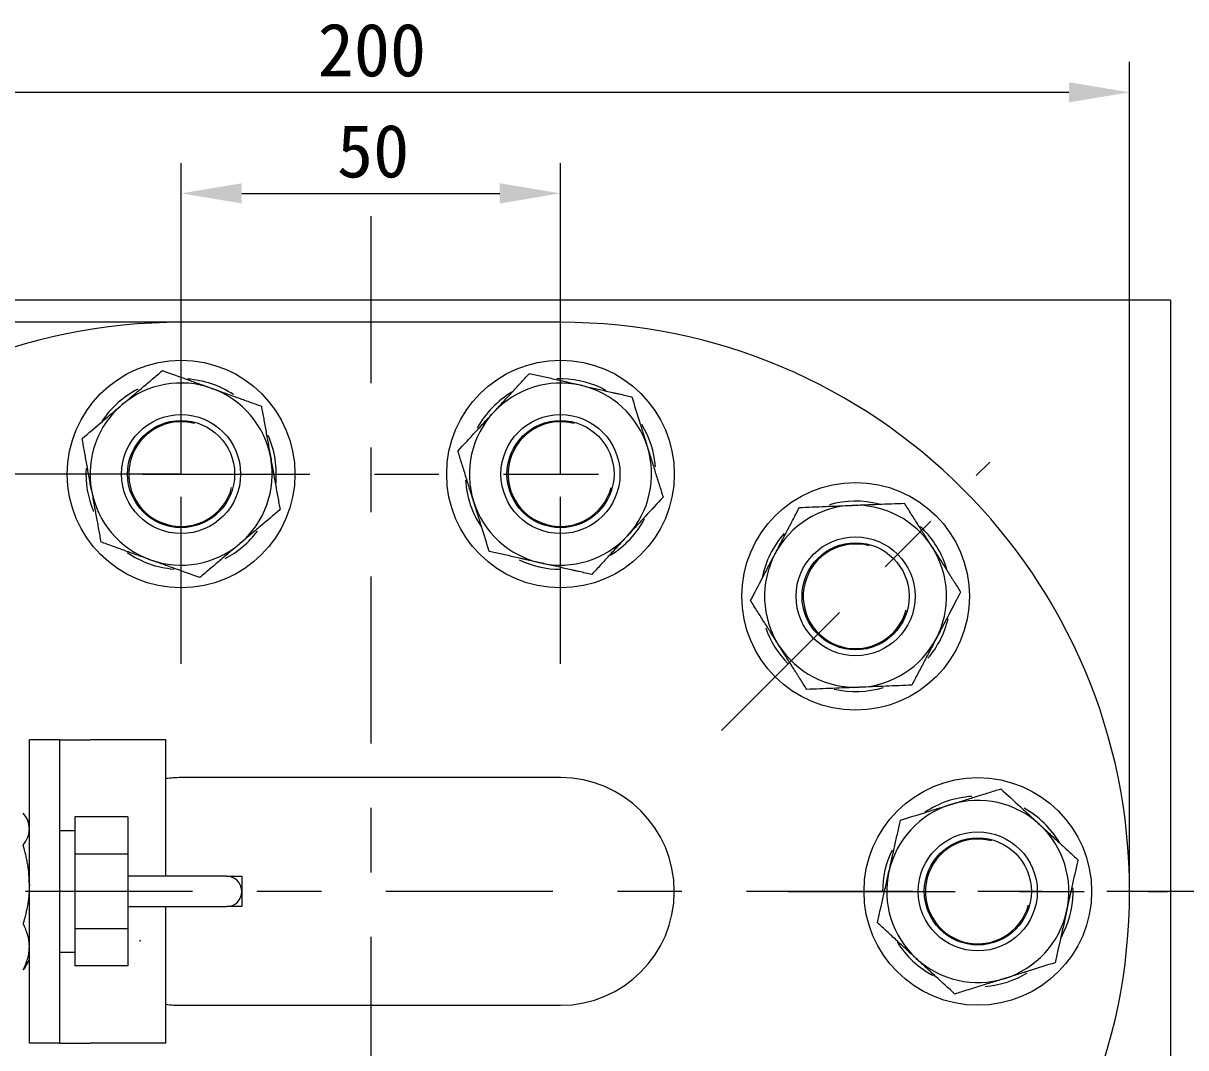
# Model space of a CAD drawing. Header units: millimetres. Extents: x 0 to 1675, y 0 to 1451.
# Drawn here: x 493.7 to 646.9, y 173.8 to 308.8 of the extents above; entities that cross this region are included whole.
import ezdxf

# ---------------------------------------------------------------- set-up
doc = ezdxf.new("R2010")
doc.units = ezdxf.units.MM
doc.header["$PDSIZE"] = -5
doc.linetypes.add('CENTER', pattern=[47.5, 22, -8.5, 8.5, -8.5])
doc.layers.add('171', color=7, linetype='Continuous', lineweight=18)
doc.layers.add('173', color=7, linetype='Continuous', lineweight=18)
doc.styles.add('宋体', font='')
doc.styles.get('宋体').set_extended_font_data('宋体')
doc.dimstyles.get("Standard").update_dxf_attribs({"dimtxt": 0.18, "dimasz": 0.18, "dimexe": 0.18, "dimexo": 0.0625, "dimgap": 0.09, "dimtad": 0, "dimtih": 1, "dimtoh": 1, "dimdec": 4, "dimzin": 0, "dimdsep": 46, "dimtxsty": 'Standard', "dimcen": 0.09, "dimdle": 0.36, "dimadec": 0, "dimazin": 0, "dimtfac": 1, "dimtdec": 4, "dimtofl": 0, "dimtmove": 0, "dimatfit": 3, "dimfxl": 1, "dimtolj": 1, "dimarcsym": 0})

# ---------------------------------------------------------------- blocks, each defined once
blk = doc.blocks.new('*X16')
at = {"layer": '171'}
for points in [[(404.59945, 261.36015), (401.932783, 261.36015), (403.266116, 269.36015)], [(401.932783, 127.36015), (404.59945, 127.36015), (403.266116, 119.36015)]]:
    blk.add_hatch(color=3, dxfattribs=at).paths.add_polyline_path(points, flags=0)
at = {"layer": '171', "color": 3, "linetype": 'Continuous', "lineweight": 18}
for p, q in [((514.530117, 269.36015), (399.266116, 269.36015)), ((403.266116, 261.36015), (403.266116, 127.36015)), ((514.530117, 119.36015), (399.266116, 119.36015))]:
    blk.add_line(p, q, dxfattribs=at)
at = {"layer": '171', "color": 3, "lineweight": 13, "insert": (394.166116, 187.67515), "char_height": 7, "width": 26.74860335, "attachment_point": 1, "rotation": 90, "style": '宋体'}
blk.add_mtext('150', dxfattribs=at)
blk = doc.blocks.new('*X17')
at = {"layer": '171'}
for points in [[(423.792135, 241.36015), (421.125469, 241.36015), (422.458802, 249.36015)], [(421.125469, 147.36015), (423.792135, 147.36015), (422.458802, 139.36015)]]:
    blk.add_hatch(color=3, dxfattribs=at).paths.add_polyline_path(points, flags=0)
at = {"layer": '171', "color": 3, "linetype": 'Continuous', "lineweight": 18}
for p, q in [((514.530117, 249.36015), (418.458802, 249.36015)), ((422.458802, 241.36015), (422.458802, 147.36015)), ((514.530117, 139.36015), (418.458802, 139.36015))]:
    blk.add_line(p, q, dxfattribs=at)
at = {"layer": '171', "color": 3, "lineweight": 13, "insert": (413.358802, 187.67515), "char_height": 7, "width": 26.74860335, "attachment_point": 1, "rotation": 90, "style": '宋体'}
blk.add_mtext('110', dxfattribs=at)
blk = doc.blocks.new('*X25')
at = {"layer": '171'}
for points in [[(522.530117, 287.685775), (522.530117, 285.019109), (514.530117, 286.352442)], [(556.530117, 285.019109), (556.530117, 287.685775), (564.530117, 286.352442)]]:
    blk.add_hatch(color=3, dxfattribs=at).paths.add_polyline_path(points, flags=0)
at = {"layer": '171', "color": 3, "linetype": 'Continuous', "lineweight": 18}
for p, q in [((514.530117, 249.36015), (514.530117, 290.352442)), ((564.530117, 249.36015), (564.530117, 290.352442)), ((522.530117, 286.352442), (556.530117, 286.352442))]:
    blk.add_line(p, q, dxfattribs=at)
at = {"layer": '171', "color": 3, "lineweight": 13, "insert": (535.074617, 295.452442), "char_height": 7, "width": 17.83240223, "attachment_point": 1, "style": '宋体'}
blk.add_mtext('50', dxfattribs=at)
blk = doc.blocks.new('*X26')
at = {"layer": '171'}
for points in [[(447.530117, 301.004169), (447.530117, 298.337502), (439.530117, 299.670835)], [(631.530117, 298.337502), (631.530117, 301.004169), (639.530117, 299.670835)]]:
    blk.add_hatch(color=3, dxfattribs=at).paths.add_polyline_path(points, flags=0)
at = {"layer": '171', "color": 3, "linetype": 'Continuous', "lineweight": 18}
for p, q in [((439.530117, 194.36015), (439.530117, 303.670835)), ((639.530117, 194.36015), (639.530117, 303.670835)), ((447.530117, 299.670835), (631.530117, 299.670835))]:
    blk.add_line(p, q, dxfattribs=at)
at = {"layer": '171', "color": 3, "lineweight": 13, "insert": (532.533617, 308.770835), "char_height": 7, "width": 28, "attachment_point": 1, "style": '宋体'}
blk.add_mtext('200', dxfattribs=at)

msp = doc.modelspace()

# ---------------------------------------------------------------- linework, layer by layer
at = {"layer": '171', "color": 1, "linetype": 'CENTER', "lineweight": 18}
for p, q in [((539.53012, 283.36015), (539.53012, 105.3602)), ((514.53012, 224.36015), (514.53012, 274.36015)), ((564.53012, 224.36015), (564.53012, 274.36015)), ((585.74332, 215.57335), (621.09866, 250.92869)), ((509.50357, 249.36015), (569.55666, 249.36015)), ((658.53012, 194.36015), (418.53012, 194.36015)), ((594.53012, 194.36015), (644.53012, 194.36015))]:
    msp.add_line(p, q, dxfattribs=at)
at = {"layer": '171', "color": 7, "linetype": 'Continuous', "lineweight": 18}
for p, q in [((564.53012, 269.36015), (514.53012, 269.36015)), ((498.53012, 214.36015), (494.53012, 214.36015)), ((494.53012, 174.36015), (494.53012, 214.36015)), ((498.53012, 214.36015), (502.53012, 214.36015)), ((498.53012, 174.36015), (498.53012, 214.36015)), ((512.53012, 214.36015), (502.53012, 214.36015)), ((512.53012, 196.35952), (512.53012, 214.36015)), ((564.53012, 209.36015), (514.53012, 209.36015)), ((494.53012, 203.36015), (494.00619, 204.26763)), ((500.53012, 204.17511), (500.53012, 199.26763)), ((507.53012, 204.17511), (500.53012, 204.17511)), ((507.53012, 204.17511), (507.53012, 199.26763)), ((500.53012, 202.36015), (498.53012, 202.36015)), ((500.53012, 199.26763), (500.53012, 189.45267)), ((507.53012, 199.26763), (500.53012, 199.26763)), ((507.53012, 199.26763), (507.53012, 189.45267)), ((516.53012, 196.36015), (507.5303, 196.36015)), ((520.53012, 196.36015), (516.53012, 196.36015)), ((520.53012, 196.36015), (522.53012, 196.36015)), ((522.53012, 196.36015), (522.53012, 192.36015)), ((507.5303, 192.36015), (516.53012, 192.36015)), ((512.53012, 174.36015), (512.53012, 192.36015)), ((516.53012, 192.36015), (520.53012, 192.36015)), ((522.53012, 192.36015), (520.53012, 192.36015)), ((500.53012, 189.45267), (500.53012, 184.5452)), ((507.53012, 189.45267), (500.53012, 189.45267)), ((507.53012, 189.45267), (507.53012, 184.5452)), ((498.53012, 186.36015), (500.53012, 186.36015)), ((494.00619, 184.45268), (494.53012, 185.36015)), ((507.53012, 184.5452), (500.53012, 184.5452)), ((514.53012, 179.36015), (564.53012, 179.36015)), ((498.53012, 174.36015), (494.53012, 174.36015)), ((498.53012, 174.36015), (502.53012, 174.36015)), ((512.53012, 174.36015), (502.53012, 174.36015))]:
    msp.add_line(p, q, dxfattribs=at)
for centre, radius in [((514.53012, 249.36015), 15), ((564.53012, 249.36015), 15), ((514.53012, 249.36015), 7.841), ((514.53012, 249.36015), 7.0569), ((564.53012, 249.36015), 7.841), ((564.53012, 249.36015), 7.0569), ((603.42099, 233.25102), 15), ((603.42099, 233.25102), 7.841), ((603.42099, 233.25102), 7.0569), ((619.53012, 194.36015), 15), ((619.53012, 194.36015), 7.841), ((619.53012, 194.36015), 7.0569)]:
    msp.add_circle(centre, radius, dxfattribs=at)
for centre, radius, start, end in [((514.53012, 194.36015), 75, 90, 270), ((564.53012, 194.36015), 75, 270, 90), ((514.53012, 249.36015), 12.55, 116.998966, 146.372703), ((514.53012, 249.36015), 12, 70.233627, 130.233627), ((514.53012, 249.36015), 12.55, 56.606707, 86.177584), ((514.53012, 249.36015), 12, 10.233627, 70.233627), ((564.53012, 249.36015), 12, 77.325897, 137.325897), ((564.53012, 249.36015), 12.55, 61.370867, 88.796367), ((564.53012, 249.36015), 12, 17.325897, 77.325897), ((564.53012, 249.36015), 12.55, 120.670633, 150.921923), ((514.53012, 249.36015), 12, 130.233627, 190.233627), ((564.53012, 249.36015), 12, 137.325897, 197.325897), ((564.53012, 249.36015), 12.55, 4.455288, 31.283867), ((514.53012, 249.36015), 12.55, 353.637168, 23.870652), ((564.53012, 249.36015), 12, 317.325897, 17.325897), ((514.53012, 249.36015), 12, 310.233627, 10.233627), ((514.53012, 249.36015), 12.55, 176.354287, 203.088549), ((564.53012, 249.36015), 12.55, 183.659471, 213.877903), ((514.53012, 249.36015), 12, 190.233627, 250.233627), ((564.53012, 249.36015), 12, 197.325897, 257.325897), ((603.42099, 233.25102), 12, 92.325897, 152.325897), ((603.42099, 233.25102), 12.55, 75.670633, 105.921923), ((603.42099, 233.25102), 12, 32.325897, 92.325897), ((564.53012, 249.36015), 12.55, 302.003131, 332.013463), ((514.53012, 249.36015), 12.55, 297.551072, 323.294163), ((564.53012, 249.36015), 12, 257.325897, 317.325897), ((603.42099, 233.25102), 12.55, 138.659471, 168.877903), ((603.42099, 233.25102), 12.55, 16.370867, 43.796367), ((514.53012, 249.36015), 12.55, 235.506992, 265.521432), ((514.53012, 249.36015), 12, 250.233627, 310.233627), ((603.42099, 233.25102), 12, 332.325897, 32.325897), ((564.53012, 249.36015), 12.55, 244.29896, 270.004889), ((603.42099, 233.25102), 12, 152.325897, 212.325897), ((603.42099, 233.25102), 12.55, 319.455288, 346.283867), ((603.42099, 233.25102), 12.55, 199.29896, 225.004889), ((603.42099, 233.25102), 12, 212.325897, 272.325897), ((603.42099, 233.25102), 12, 272.325897, 332.325897), ((603.42099, 233.25102), 12.55, 257.003131, 287.013463), ((514.53012, 194.36015), 15, 90, 97.664063), ((514.53012, 194.36015), 15, 90, 97.664063), ((564.53012, 194.36015), 15, 270, 90), ((564.53012, 194.36015), 15, 270, 90), ((619.53012, 194.36015), 12.55, 93.659471, 123.877903), ((619.53012, 194.36015), 12, 107.325897, 167.325897), ((619.53012, 194.36015), 12, 47.325897, 107.325897), ((619.53012, 194.36015), 12.55, 30.670633, 60.921923), ((619.53012, 194.36015), 12, 347.325897, 47.325897), ((619.53012, 194.36015), 12.55, 154.29896, 180.004889), ((520.53012, 194.36015), 2, 270, 90), ((619.53012, 194.36015), 12, 167.325897, 227.325897), ((619.53012, 194.36015), 12.55, 331.370867, 358.796367), ((619.53012, 194.36015), 12, 287.325897, 347.325897), ((619.53012, 194.36015), 12.55, 212.003131, 242.013463), ((619.53012, 194.36015), 12, 227.325897, 287.325897), ((619.53012, 194.36015), 12.55, 274.455288, 301.283867), ((514.53012, 194.36015), 15, 262.335937, 270), ((514.53012, 194.36015), 15, 262.335937, 270)]:
    msp.add_arc(centre, radius, start, end, dxfattribs=at)
at = {"layer": '171', "color": 3, "linetype": 'Continuous', "lineweight": 13}
for centre in [(514.53012, 249.36015), (564.53012, 249.36015), (603.42099, 233.25102), (619.53012, 194.36015)]:
    msp.add_arc(centre, 6.8985, 75, 345, dxfattribs=at)
at = {"layer": '171', "color": 7, "linetype": 'Continuous', "lineweight": 18}
for centre, major_axis, start_param, end_param in [((564.53012, 249.36015), (0, 12.55), 6.262177953, 6.319875437), ((603.42099, 233.25102), (-8.87419, 8.87419), 4.691381625, 4.749079112), ((619.53012, 194.36015), (12.54926, 0.13661), 6.251292836, 6.308990316)]:
    msp.add_ellipse(centre, major_axis=major_axis, ratio=1, start_param=start_param, end_param=end_param, dxfattribs=at)
for points, knots in [([(506.77925, 258.52116), (506.89146, 258.6161), (507.00385, 258.71119), (507.17269, 258.85404), (507.22899, 258.90167), (507.34144, 258.99681), (507.62232, 259.23446), (507.90198, 259.47107), (508.57094, 260.03706), (509.01393, 260.41185), (509.89465, 261.15701), (510.3324, 261.52738), (511.20348, 262.26438), (511.63682, 262.63101), (512.06836, 262.99612)], [0, 0, 0, 0, 0.433012702, 0.433012702, 0.649519053, 0.649519053, 0.866025404, 1.732050808, 1.732050808, 3.464101615, 3.464101615, 5.196152423, 5.196152423, 6.92820323, 6.92820323, 6.92820323, 6.92820323]), ([(512.06836, 262.99612), (513.13494, 262.61284), (514.20932, 262.22675), (515.83772, 261.64156), (516.38334, 261.44549), (517.48095, 261.05106), (518.03294, 260.85269), (518.58834, 260.6531)], [0, 0, 0, 0, 3.464101615, 3.464101615, 5.196152423, 5.196152423, 6.92820323, 6.92820323, 6.92820323, 6.92820323]), ([(555.70746, 257.49408), (555.8071, 257.60215), (555.90689, 257.71039), (556.0568, 257.87299), (556.10679, 257.92722), (556.20663, 258.03551), (556.45602, 258.30602), (556.70433, 258.57535), (557.29828, 259.2196), (557.6916, 259.64622), (558.47359, 260.49442), (558.86226, 260.916), (559.63568, 261.75491), (560.02044, 262.17224), (560.40359, 262.58784)], [0, 0, 0, 0, 0.433012702, 0.433012702, 0.649519053, 0.649519053, 0.866025404, 1.732050808, 1.732050808, 3.464101615, 3.464101615, 5.196152423, 5.196152423, 6.92820323, 6.92820323, 6.92820323, 6.92820323]), ([(567.16298, 261.06776), (566.59153, 261.19627), (566.01825, 261.32519), (565.37127, 261.47068), (565.29932, 261.48687), (565.15566, 261.51917), (564.94046, 261.56757), (564.44033, 261.68004), (564.01496, 261.7757), (563.16829, 261.9661), (562.60926, 262.09182), (561.50015, 262.34124), (560.95007, 262.46495), (560.40359, 262.58784)], [0, 0, 0, 0, 1.732050808, 1.732050808, 1.948557159, 1.948557159, 2.165063509, 2.598076211, 3.464101615, 3.464101615, 5.196152423, 5.196152423, 6.92820323, 6.92820323, 6.92820323, 6.92820323]), ([(518.58834, 260.6531), (518.72668, 260.60339), (518.86522, 260.55361), (519.07335, 260.47881), (519.14276, 260.45387), (519.28138, 260.40406), (519.62762, 260.27963), (519.97236, 260.15574), (520.797, 259.8594), (521.34308, 259.66316), (522.42877, 259.27301), (522.96839, 259.07909), (524.04219, 258.69321), (524.57637, 258.50125), (525.10833, 258.31008)], [0, 0, 0, 0, 0.433012702, 0.433012702, 0.649519053, 0.649519053, 0.866025404, 1.732050808, 1.732050808, 3.464101615, 3.464101615, 5.196152423, 5.196152423, 6.92820323, 6.92820323, 6.92820323, 6.92820323]), ([(567.16298, 261.06776), (567.73409, 260.93932), (568.30338, 260.8113), (569.43847, 260.55603), (570.00429, 260.42879), (570.85067, 260.23845), (571.27328, 260.14341), (571.69507, 260.04856), (571.97609, 259.98536), (572.11657, 259.95377), (572.81796, 259.79604), (573.37269, 259.67129), (573.92237, 259.54767)], [0, 0, 0, 0, 1.732050808, 1.732050808, 3.464101615, 3.464101615, 4.330127019, 4.763139721, 4.763139721, 5.196152423, 5.196152423, 6.92820323, 6.92820323, 6.92820323, 6.92820323]), ([(573.92237, 259.54767), (574.25989, 258.46573), (574.59988, 257.37589), (575.11519, 255.72404), (575.28785, 255.17057), (575.63519, 254.05717), (575.80987, 253.49723), (575.98563, 252.93383)], [0, 0, 0, 0, 3.464101615, 3.464101615, 5.196152423, 5.196152423, 6.92820323, 6.92820323, 6.92820323, 6.92820323]), ([(501.49014, 254.04619), (502.35537, 254.77823), (503.22692, 255.51563), (504.5479, 256.63328), (504.99052, 257.00776), (505.88091, 257.7611), (506.32869, 258.13995), (506.77925, 258.52116)], [0, 0, 0, 0, 3.464101615, 3.464101615, 5.196152423, 5.196152423, 6.92820323, 6.92820323, 6.92820323, 6.92820323]), ([(525.10833, 258.31008), (525.20843, 257.75564), (525.30945, 257.1961), (525.43717, 256.48863), (525.46275, 256.34694), (525.51392, 256.06348), (525.59073, 255.63803), (525.66769, 255.21175), (525.82181, 254.35803), (525.92485, 253.78732), (526.13155, 252.64238), (526.23522, 252.06816), (526.33921, 251.4921)], [0, 0, 0, 0, 1.732050808, 1.732050808, 2.165063509, 2.165063509, 2.598076211, 3.464101615, 3.464101615, 5.196152423, 5.196152423, 6.92820323, 6.92820323, 6.92820323, 6.92820323]), ([(551.01134, 252.40032), (551.77956, 253.23359), (552.5534, 254.07295), (553.72629, 255.34515), (554.11928, 255.77141), (554.90984, 256.62892), (555.30742, 257.06017), (555.70746, 257.49408)], [0, 0, 0, 0, 3.464101615, 3.464101615, 5.196152423, 5.196152423, 6.92820323, 6.92820323, 6.92820323, 6.92820323]), ([(502.72102, 247.2282), (502.61702, 247.80427), (502.51335, 248.37849), (502.30665, 249.52342), (502.20362, 250.09414), (502.04949, 250.94786), (501.97254, 251.37413), (501.89573, 251.79958), (501.84455, 252.08304), (501.81897, 252.22474), (501.69125, 252.93221), (501.59023, 253.49174), (501.49014, 254.04619)], [0, 0, 0, 0, 1.732050808, 1.732050808, 3.464101615, 3.464101615, 4.330127019, 4.763139721, 4.763139721, 5.196152423, 5.196152423, 6.92820323, 6.92820323, 6.92820323, 6.92820323]), ([(575.98563, 252.93383), (576.02941, 252.7935), (576.07325, 252.65297), (576.13911, 252.44184), (576.16108, 252.37143), (576.20494, 252.23082), (576.31451, 251.87959), (576.42361, 251.52988), (576.68457, 250.69338), (576.85737, 250.13944), (577.20094, 249.03812), (577.37171, 248.49073), (577.71151, 247.40147), (577.88056, 246.8596), (578.0489, 246.31998)], [0, 0, 0, 0, 0.433012702, 0.433012702, 0.649519053, 0.649519053, 0.866025404, 1.732050808, 1.732050808, 3.464101615, 3.464101615, 5.196152423, 5.196152423, 6.92820323, 6.92820323, 6.92820323, 6.92820323]), ([(526.33921, 251.4921), (526.44328, 250.91569), (526.54767, 250.33744), (526.66548, 249.68486), (526.67859, 249.61228), (526.70475, 249.46737), (526.74393, 249.25031), (526.83501, 248.74584), (526.91247, 248.31679), (527.06665, 247.46278), (527.16844, 246.8989), (527.37041, 245.78018), (527.47058, 245.22533), (527.5701, 244.67411)], [0, 0, 0, 0, 1.732050808, 1.732050808, 1.948557159, 1.948557159, 2.165063509, 2.598076211, 3.464101615, 3.464101615, 5.196152423, 5.196152423, 6.92820323, 6.92820323, 6.92820323, 6.92820323]), ([(553.0746, 245.78647), (553.03083, 245.9268), (552.98698, 246.06734), (552.92112, 246.27846), (552.89916, 246.34887), (552.85529, 246.48948), (552.74572, 246.84071), (552.63663, 247.19042), (552.37567, 248.02692), (552.20286, 248.58086), (551.85929, 249.68218), (551.68853, 250.22957), (551.34872, 251.31883), (551.17968, 251.8607), (551.01134, 252.40032)], [0, 0, 0, 0, 0.433012702, 0.433012702, 0.649519053, 0.649519053, 0.866025404, 1.732050808, 1.732050808, 3.464101615, 3.464101615, 5.196152423, 5.196152423, 6.92820323, 6.92820323, 6.92820323, 6.92820323]), ([(502.72102, 247.2282), (502.82508, 246.6518), (502.92947, 246.07354), (503.04729, 245.42096), (503.06039, 245.34838), (503.08655, 245.20348), (503.12574, 244.98641), (503.21681, 244.48195), (503.29427, 244.05289), (503.44845, 243.19888), (503.55025, 242.635), (503.75222, 241.51628), (503.85239, 240.96143), (503.9519, 240.41022)], [0, 0, 0, 0, 1.732050808, 1.732050808, 1.948557159, 1.948557159, 2.165063509, 2.598076211, 3.464101615, 3.464101615, 5.196152423, 5.196152423, 6.92820323, 6.92820323, 6.92820323, 6.92820323]), ([(555.13786, 239.17263), (554.80034, 240.25457), (554.46035, 241.34441), (553.94504, 242.99626), (553.77238, 243.54973), (553.42504, 244.66313), (553.25036, 245.22307), (553.0746, 245.78647)], [0, 0, 0, 0, 3.464101615, 3.464101615, 5.196152423, 5.196152423, 6.92820323, 6.92820323, 6.92820323, 6.92820323]), ([(578.0489, 246.31998), (577.28067, 245.48671), (576.50683, 244.64735), (575.33395, 243.37515), (574.94096, 242.94889), (574.15039, 242.09138), (573.75281, 241.66013), (573.35277, 241.22622)], [0, 0, 0, 0, 3.464101615, 3.464101615, 5.196152423, 5.196152423, 6.92820323, 6.92820323, 6.92820323, 6.92820323]), ([(596.01149, 244.95997), (597.14392, 245.00596), (598.28462, 245.05229), (600.01356, 245.12252), (600.59286, 245.14605), (601.75823, 245.19338), (602.34429, 245.21719), (602.93399, 245.24114)], [0, 0, 0, 0, 3.464101615, 3.464101615, 5.196152423, 5.196152423, 6.92820323, 6.92820323, 6.92820323, 6.92820323]), ([(602.93399, 245.24114), (603.08086, 245.2471), (603.22796, 245.25308), (603.44894, 245.26205), (603.52263, 245.26505), (603.6698, 245.27102), (604.03742, 245.28596), (604.40345, 245.30082), (605.27899, 245.33638), (605.85878, 245.35993), (607.0115, 245.40675), (607.58443, 245.43002), (608.72452, 245.47633), (609.29168, 245.49937), (609.85648, 245.52231)], [0, 0, 0, 0, 0.433012702, 0.433012702, 0.649519053, 0.649519053, 0.866025404, 1.732050808, 1.732050808, 3.464101615, 3.464101615, 5.196152423, 5.196152423, 6.92820323, 6.92820323, 6.92820323, 6.92820323]), ([(613.56123, 239.66784), (613.24803, 240.16278), (612.93382, 240.65932), (612.57922, 241.21968), (612.53978, 241.282), (612.46104, 241.40643), (612.34309, 241.59282), (612.06898, 242.02599), (611.83584, 242.39441), (611.37178, 243.12774), (611.06539, 243.61192), (610.4575, 244.57255), (610.156, 245.04899), (609.85648, 245.52231)], [0, 0, 0, 0, 1.732050808, 1.732050808, 1.948557159, 1.948557159, 2.165063509, 2.598076211, 3.464101615, 3.464101615, 5.196152423, 5.196152423, 6.92820323, 6.92820323, 6.92820323, 6.92820323]), ([(527.5701, 244.67411), (526.70487, 243.94207), (525.83332, 243.20467), (524.51233, 242.08702), (524.06972, 241.71254), (523.17932, 240.9592), (522.73154, 240.58035), (522.28099, 240.19915)], [0, 0, 0, 0, 3.464101615, 3.464101615, 5.196152423, 5.196152423, 6.92820323, 6.92820323, 6.92820323, 6.92820323]), ([(592.79375, 238.82433), (592.86202, 238.9545), (592.93039, 239.08488), (593.03311, 239.28074), (593.06736, 239.34606), (593.13577, 239.4765), (593.30665, 239.80234), (593.47679, 240.12676), (593.88376, 240.90278), (594.15326, 241.41667), (594.68907, 242.43836), (594.95539, 242.94617), (595.48533, 243.95667), (595.74896, 244.45937), (596.01149, 244.95997)], [0, 0, 0, 0, 0.433012702, 0.433012702, 0.649519053, 0.649519053, 0.866025404, 1.732050808, 1.732050808, 3.464101615, 3.464101615, 5.196152423, 5.196152423, 6.92820323, 6.92820323, 6.92820323, 6.92820323]), ([(573.35277, 241.22622), (573.25313, 241.11815), (573.15335, 241.00991), (573.00343, 240.84731), (572.95344, 240.79308), (572.8536, 240.68479), (572.60421, 240.41428), (572.35591, 240.14495), (571.76195, 239.5007), (571.36863, 239.07408), (570.58664, 238.22588), (570.19797, 237.8043), (569.42455, 236.96539), (569.0398, 236.54806), (568.65664, 236.13246)], [0, 0, 0, 0, 0.433012702, 0.433012702, 0.649519053, 0.649519053, 0.866025404, 1.732050808, 1.732050808, 3.464101615, 3.464101615, 5.196152423, 5.196152423, 6.92820323, 6.92820323, 6.92820323, 6.92820323]), ([(510.47189, 238.0672), (510.33356, 238.11691), (510.19501, 238.1667), (509.98688, 238.24149), (509.91748, 238.26643), (509.77886, 238.31624), (509.43261, 238.44067), (509.08787, 238.56456), (508.26323, 238.8609), (507.71716, 239.05714), (506.63146, 239.44729), (506.09184, 239.64121), (505.01804, 240.02709), (504.48386, 240.21905), (503.9519, 240.41022)], [0, 0, 0, 0, 0.433012702, 0.433012702, 0.649519053, 0.649519053, 0.866025404, 1.732050808, 1.732050808, 3.464101615, 3.464101615, 5.196152423, 5.196152423, 6.92820323, 6.92820323, 6.92820323, 6.92820323]), ([(522.28099, 240.19915), (522.16877, 240.1042), (522.05638, 240.00911), (521.88754, 239.86626), (521.83124, 239.81863), (521.71879, 239.72349), (521.43791, 239.48584), (521.15825, 239.24923), (520.48929, 238.68324), (520.04631, 238.30845), (519.16558, 237.56329), (518.72783, 237.19292), (517.85675, 236.45592), (517.42341, 236.08929), (516.99188, 235.72418)], [0, 0, 0, 0, 0.433012702, 0.433012702, 0.649519053, 0.649519053, 0.866025404, 1.732050808, 1.732050808, 3.464101615, 3.464101615, 5.196152423, 5.196152423, 6.92820323, 6.92820323, 6.92820323, 6.92820323]), ([(561.89725, 237.65254), (561.3258, 237.78106), (560.75252, 237.90998), (560.10554, 238.05547), (560.03359, 238.07165), (559.88993, 238.10396), (559.67473, 238.15236), (559.1746, 238.26483), (558.74923, 238.36049), (557.90256, 238.55089), (557.34353, 238.67661), (556.23443, 238.92603), (555.68434, 239.04973), (555.13786, 239.17263)], [0, 0, 0, 0, 1.732050808, 1.732050808, 1.948557159, 1.948557159, 2.165063509, 2.598076211, 3.464101615, 3.464101615, 5.196152423, 5.196152423, 6.92820323, 6.92820323, 6.92820323, 6.92820323]), ([(613.56123, 239.66784), (613.87425, 239.17318), (614.18627, 238.68011), (614.80841, 237.69698), (615.11852, 237.20691), (615.58241, 236.47384), (615.81404, 236.10781), (616.04522, 235.74248), (616.19925, 235.49908), (616.27624, 235.37741), (616.66067, 234.76992), (616.96471, 234.28945), (617.26598, 233.81336)], [0, 0, 0, 0, 1.732050808, 1.732050808, 3.464101615, 3.464101615, 4.330127019, 4.763139721, 4.763139721, 5.196152423, 5.196152423, 6.92820323, 6.92820323, 6.92820323, 6.92820323]), ([(516.99188, 235.72418), (515.92529, 236.10747), (514.85092, 236.49355), (513.22251, 237.07874), (512.67689, 237.27481), (511.57929, 237.66924), (511.0273, 237.86761), (510.47189, 238.0672)], [0, 0, 0, 0, 3.464101615, 3.464101615, 5.196152423, 5.196152423, 6.92820323, 6.92820323, 6.92820323, 6.92820323]), ([(568.65664, 236.13246), (568.10696, 236.25608), (567.55223, 236.38083), (566.85085, 236.53856), (566.71037, 236.57015), (566.42934, 236.63335), (566.00755, 236.7282), (565.58494, 236.82324), (564.73856, 237.01358), (564.17275, 237.14082), (563.03765, 237.39609), (562.46837, 237.52411), (561.89725, 237.65254)], [0, 0, 0, 0, 1.732050808, 1.732050808, 2.165063509, 2.165063509, 2.598076211, 3.464101615, 3.464101615, 5.196152423, 5.196152423, 6.92820323, 6.92820323, 6.92820323, 6.92820323]), ([(589.576, 232.68868), (590.10238, 233.69239), (590.63261, 234.70344), (591.43626, 236.23585), (591.70553, 236.74931), (592.24722, 237.78221), (592.51964, 238.30166), (592.79375, 238.82433)], [0, 0, 0, 0, 3.464101615, 3.464101615, 5.196152423, 5.196152423, 6.92820323, 6.92820323, 6.92820323, 6.92820323]), ([(617.26598, 233.81336), (616.7396, 232.80965), (616.20937, 231.79861), (615.40572, 230.2662), (615.13645, 229.75274), (614.59476, 228.71984), (614.32234, 228.20039), (614.04823, 227.67772)], [0, 0, 0, 0, 3.464101615, 3.464101615, 5.196152423, 5.196152423, 6.92820323, 6.92820323, 6.92820323, 6.92820323]), ([(593.28075, 226.83421), (592.96754, 227.32916), (592.65333, 227.82569), (592.29873, 228.38606), (592.25929, 228.44837), (592.18056, 228.5728), (592.06261, 228.75919), (591.78849, 229.19237), (591.55535, 229.56079), (591.0913, 230.29411), (590.7849, 230.7783), (590.17701, 231.73892), (589.87552, 232.21537), (589.576, 232.68868)], [0, 0, 0, 0, 1.732050808, 1.732050808, 1.948557159, 1.948557159, 2.165063509, 2.598076211, 3.464101615, 3.464101615, 5.196152423, 5.196152423, 6.92820323, 6.92820323, 6.92820323, 6.92820323]), ([(596.9855, 220.97974), (596.68422, 221.45583), (596.38018, 221.93629), (595.99576, 222.54378), (595.91876, 222.66546), (595.76474, 222.90886), (595.53356, 223.27418), (595.30193, 223.64022), (594.83804, 224.37329), (594.52792, 224.86335), (593.90579, 225.84648), (593.59377, 226.33956), (593.28075, 226.83421)], [0, 0, 0, 0, 1.732050808, 1.732050808, 2.165063509, 2.165063509, 2.598076211, 3.464101615, 3.464101615, 5.196152423, 5.196152423, 6.92820323, 6.92820323, 6.92820323, 6.92820323]), ([(614.04823, 227.67772), (613.97996, 227.54754), (613.91159, 227.41717), (613.80887, 227.2213), (613.77462, 227.15599), (613.70621, 227.02554), (613.53533, 226.69971), (613.36519, 226.37529), (612.95822, 225.59927), (612.68872, 225.08538), (612.15291, 224.06369), (611.88659, 223.55588), (611.35665, 222.54538), (611.09302, 222.04268), (610.83049, 221.54208)], [0, 0, 0, 0, 0.433012702, 0.433012702, 0.649519053, 0.649519053, 0.866025404, 1.732050808, 1.732050808, 3.464101615, 3.464101615, 5.196152423, 5.196152423, 6.92820323, 6.92820323, 6.92820323, 6.92820323]), ([(603.90799, 221.26091), (603.76112, 221.25494), (603.61402, 221.24897), (603.39304, 221.23999), (603.31935, 221.237), (603.17218, 221.23102), (602.80456, 221.21609), (602.43853, 221.20122), (601.56299, 221.16566), (600.9832, 221.14211), (599.83048, 221.09529), (599.25755, 221.07202), (598.11746, 221.02572), (597.5503, 221.00268), (596.9855, 220.97974)], [0, 0, 0, 0, 0.433012702, 0.433012702, 0.649519053, 0.649519053, 0.866025404, 1.732050808, 1.732050808, 3.464101615, 3.464101615, 5.196152423, 5.196152423, 6.92820323, 6.92820323, 6.92820323, 6.92820323]), ([(610.83049, 221.54208), (609.69806, 221.49608), (608.55736, 221.44975), (606.82842, 221.37953), (606.24912, 221.356), (605.08375, 221.30867), (604.49768, 221.28486), (603.90799, 221.26091)], [0, 0, 0, 0, 3.464101615, 3.464101615, 5.196152423, 5.196152423, 6.92820323, 6.92820323, 6.92820323, 6.92820323]), ([(615.95644, 205.81567), (616.09676, 205.85944), (616.2373, 205.90328), (616.44843, 205.96915), (616.51883, 205.99111), (616.65945, 206.03498), (617.01068, 206.14455), (617.36038, 206.25364), (618.19689, 206.5146), (618.75083, 206.68741), (619.85215, 207.03098), (620.39954, 207.20174), (621.48879, 207.54155), (622.03067, 207.71059), (622.57029, 207.87893)], [0, 0, 0, 0, 0.433012702, 0.433012702, 0.649519053, 0.649519053, 0.866025404, 1.732050808, 1.732050808, 3.464101615, 3.464101615, 5.196152423, 5.196152423, 6.92820323, 6.92820323, 6.92820323, 6.92820323]), ([(622.57029, 207.87893), (623.40356, 207.1107), (624.24292, 206.33687), (625.51512, 205.16398), (625.94138, 204.77099), (626.79889, 203.98042), (627.23013, 203.58284), (627.66405, 203.1828)], [0, 0, 0, 0, 3.464101615, 3.464101615, 5.196152423, 5.196152423, 6.92820323, 6.92820323, 6.92820323, 6.92820323]), ([(609.3426, 203.7524), (610.42453, 204.08993), (611.51437, 204.42991), (613.16622, 204.94523), (613.7197, 205.11789), (614.8331, 205.46523), (615.39304, 205.63991), (615.95644, 205.81567)], [0, 0, 0, 0, 3.464101615, 3.464101615, 5.196152423, 5.196152423, 6.92820323, 6.92820323, 6.92820323, 6.92820323]), ([(494.53012, 202.57918), (494.53012, 202.6241), (494.52895, 202.66909), (494.52542, 202.73668), (494.52396, 202.75921), (494.52044, 202.80423), (494.51019, 202.91666), (494.49273, 203.02861), (494.43759, 203.29638), (494.38313, 203.47371), (494.1731, 204.00253), (493.97104, 204.35089), (493.72627, 204.69638)], [0, 0, 0, 0, 0.143802301, 0.143802301, 0.215703452, 0.215703452, 0.287604602, 0.575209205, 0.575209205, 1.15041841, 1.15041841, 2.300836819, 2.300836819, 2.300836819, 2.300836819]), ([(493.72627, 200.46199), (493.97165, 200.80833), (494.17381, 201.15721), (494.38358, 201.68599), (494.43789, 201.86317), (494.51117, 202.21958), (494.53012, 202.39883), (494.53012, 202.57918)], [0, 0, 0, 0, 1.150316015, 1.150316015, 1.725474023, 1.725474023, 2.300632031, 2.300632031, 2.300632031, 2.300632031]), ([(607.82251, 196.99301), (607.95102, 197.56447), (608.07994, 198.13775), (608.22544, 198.78472), (608.24162, 198.85667), (608.27393, 199.00034), (608.32232, 199.21554), (608.43479, 199.71566), (608.53045, 200.14103), (608.72086, 200.98771), (608.84657, 201.54674), (609.096, 202.65584), (609.2197, 203.20592), (609.3426, 203.7524)], [0, 0, 0, 0, 1.732050808, 1.732050808, 1.948557159, 1.948557159, 2.165063509, 2.598076211, 3.464101615, 3.464101615, 5.196152423, 5.196152423, 6.92820323, 6.92820323, 6.92820323, 6.92820323]), ([(627.66405, 203.1828), (627.77212, 203.08317), (627.88036, 202.98338), (628.04296, 202.83347), (628.09718, 202.78348), (628.20548, 202.68364), (628.47598, 202.43425), (628.74532, 202.18594), (629.38956, 201.59198), (629.81619, 201.19866), (630.66439, 200.41668), (631.08597, 200.02801), (631.92488, 199.25458), (632.34221, 198.86983), (632.75781, 198.48668)], [0, 0, 0, 0, 0.433012702, 0.433012702, 0.649519053, 0.649519053, 0.866025404, 1.732050808, 1.732050808, 3.464101615, 3.464101615, 5.196152423, 5.196152423, 6.92820323, 6.92820323, 6.92820323, 6.92820323]), ([(494.53012, 195.29388), (494.53012, 195.73054), (494.51148, 196.1658), (494.43875, 197.03368), (494.38469, 197.46629), (494.27977, 198.11342), (494.22137, 198.43654), (494.15468, 198.75903), (494.10844, 198.9739), (494.08443, 199.08131), (493.96024, 199.61758), (493.84825, 200.04171), (493.72627, 200.46199)], [0, 0, 0, 0, 1.311976376, 1.311976376, 2.623952751, 2.623952751, 3.279940939, 3.607935033, 3.607935033, 3.935929127, 3.935929127, 5.247905503, 5.247905503, 5.247905503, 5.247905503]), ([(631.23772, 191.72729), (631.36623, 192.29874), (631.49516, 192.87202), (631.64065, 193.519), (631.65683, 193.59095), (631.68914, 193.73461), (631.73753, 193.94981), (631.85001, 194.44994), (631.94566, 194.87531), (632.13607, 195.72198), (632.26179, 196.28101), (632.51121, 197.39012), (632.63491, 197.9402), (632.75781, 198.48668)], [0, 0, 0, 0, 1.732050808, 1.732050808, 1.948557159, 1.948557159, 2.165063509, 2.598076211, 3.464101615, 3.464101615, 5.196152423, 5.196152423, 6.92820323, 6.92820323, 6.92820323, 6.92820323]), ([(606.30243, 190.23362), (606.42604, 190.7833), (606.55079, 191.33803), (606.70852, 192.03942), (606.74011, 192.1799), (606.80331, 192.46092), (606.89817, 192.88272), (606.99321, 193.30533), (607.18354, 194.15171), (607.31079, 194.71752), (607.56605, 195.85262), (607.69408, 196.4219), (607.82251, 196.99301)], [0, 0, 0, 0, 1.732050808, 1.732050808, 2.165063509, 2.165063509, 2.598076211, 3.464101615, 3.464101615, 5.196152423, 5.196152423, 6.92820323, 6.92820323, 6.92820323, 6.92820323]), ([(494.53012, 195.29388), (494.53012, 194.85695), (494.51145, 194.41863), (494.46972, 193.92396), (494.46479, 193.86895), (494.45439, 193.75911), (494.43797, 193.59457), (494.39397, 193.21218), (494.3469, 192.88695), (494.24124, 192.2396), (494.15547, 191.81218), (493.95861, 190.96417), (493.84754, 190.54359), (493.72627, 190.12576)], [0, 0, 0, 0, 1.311981209, 1.311981209, 1.47597886, 1.47597886, 1.639976511, 1.967971813, 2.623962417, 2.623962417, 3.935943626, 3.935943626, 5.247924835, 5.247924835, 5.247924835, 5.247924835]), ([(631.23772, 191.72729), (631.10929, 191.15617), (630.98126, 190.58689), (630.726, 189.45179), (630.59876, 188.88598), (630.40842, 188.0396), (630.31338, 187.61699), (630.21852, 187.1952), (630.15533, 186.91417), (630.12373, 186.77369), (629.966, 186.07231), (629.84125, 185.51758), (629.71764, 184.9679)], [0, 0, 0, 0, 1.732050808, 1.732050808, 3.464101615, 3.464101615, 4.330127019, 4.763139721, 4.763139721, 5.196152423, 5.196152423, 6.92820323, 6.92820323, 6.92820323, 6.92820323]), ([(494.53012, 187.07484), (494.53012, 187.13957), (494.52895, 187.2044), (494.52542, 187.3018), (494.52396, 187.33427), (494.52044, 187.39914), (494.51019, 187.56116), (494.49273, 187.72247), (494.43759, 188.10835), (494.38313, 188.36388), (494.1731, 189.12592), (493.97104, 189.62792), (493.72627, 190.12576)], [0, 0, 0, 0, 0.198917054, 0.198917054, 0.29837558, 0.29837558, 0.397834107, 0.795668214, 0.795668214, 1.591336428, 1.591336428, 3.182672857, 3.182672857, 3.182672857, 3.182672857]), ([(611.39619, 185.5375), (611.28812, 185.63713), (611.17988, 185.73692), (611.01727, 185.88683), (610.96305, 185.93682), (610.85475, 186.03666), (610.58425, 186.28605), (610.31492, 186.53436), (609.67067, 187.12832), (609.24404, 187.52164), (608.39584, 188.30362), (607.97427, 188.69229), (607.13536, 189.46572), (606.71802, 189.85047), (606.30243, 190.23362)], [0, 0, 0, 0, 0.433012702, 0.433012702, 0.649519053, 0.649519053, 0.866025404, 1.732050808, 1.732050808, 3.464101615, 3.464101615, 5.196152423, 5.196152423, 6.92820323, 6.92820323, 6.92820323, 6.92820323]), ([(493.72627, 184.02393), (493.97165, 184.52302), (494.17381, 185.02575), (494.38358, 185.78774), (494.43789, 186.04305), (494.51117, 186.55666), (494.53012, 186.81495), (494.53012, 187.07484)], [0, 0, 0, 0, 1.591264496, 1.591264496, 2.386896744, 2.386896744, 3.182528992, 3.182528992, 3.182528992, 3.182528992]), ([(616.48995, 180.84137), (615.65668, 181.6096), (614.81732, 182.38343), (613.54512, 183.55632), (613.11885, 183.94931), (612.26135, 184.73988), (611.8301, 185.13746), (611.39619, 185.5375)], [0, 0, 0, 0, 3.464101615, 3.464101615, 5.196152423, 5.196152423, 6.92820323, 6.92820323, 6.92820323, 6.92820323]), ([(629.71764, 184.9679), (628.6357, 184.63038), (627.54586, 184.29039), (625.89401, 183.77507), (625.34054, 183.60241), (624.22713, 183.25507), (623.66719, 183.08039), (623.10379, 182.90463)], [0, 0, 0, 0, 3.464101615, 3.464101615, 5.196152423, 5.196152423, 6.92820323, 6.92820323, 6.92820323, 6.92820323]), ([(623.10379, 182.90463), (622.96347, 182.86086), (622.82293, 182.81702), (622.6118, 182.75115), (622.5414, 182.72919), (622.40079, 182.68532), (622.04956, 182.57575), (621.69985, 182.46666), (620.86335, 182.2057), (620.30941, 182.03289), (619.20809, 181.68933), (618.6607, 181.51856), (617.57144, 181.17876), (617.02957, 181.00971), (616.48995, 180.84137)], [0, 0, 0, 0, 0.433012702, 0.433012702, 0.649519053, 0.649519053, 0.866025404, 1.732050808, 1.732050808, 3.464101615, 3.464101615, 5.196152423, 5.196152423, 6.92820323, 6.92820323, 6.92820323, 6.92820323])]:
    msp.add_open_spline(points, degree=3, knots=knots, dxfattribs=at)
msp.add_open_spline([(494.0287, 184.49167), (493.93769, 184.33509), (493.83629, 184.17922), (493.72627, 184.02393)], degree=3, dxfattribs=at)
at = {"layer": '171', "color": 3, "linetype": 'Continuous', "lineweight": 18}
msp.add_point((509.13494, 187.85469), dxfattribs=at)
at = {"layer": '173', "color": 35, "linetype": 'Continuous', "lineweight": 18}
for q in [(428.05384, 272.27502), (644.93119, 114.895)]:
    msp.add_line((644.93119, 272.27502), q, dxfattribs=at)

# ---------------------------------------------------------------- dimensions: what is measured, and where the dimension line sits
at = {"layer": '171', "color": 3, "linetype": 'Continuous', "lineweight": 13}
for base, p1, p2, picture, middle in [((639.53012, 299.67084), (439.53012, 194.36015), (639.53012, 194.36015), '*X26', (539.53012, 299.67084)), ((564.53012, 286.35244), (514.53012, 249.36015), (564.53012, 249.36015), '*X25', (539.53012, 286.35244))]:
    dim = msp.add_linear_dim(base=base, p1=p1, p2=p2, dimstyle='Standard', override={"dimscale": 2, "dimtxt": 3.5, "dimasz": 4, "dimexe": 2, "dimexo": 0, "dimgap": 1.05, "dimtad": 1, "dimtih": 0, "dimtoh": 0, "dimdec": 1, "dimzin": 8, "dimtxsty": '宋体', "dimsah": 1, "dimdle": 8, "dimclrd": 3, "dimclre": 3, "dimclrt": 3, "dimtfac": 0.571429, "dimtdec": 2, "dimtofl": 1, "dimtzin": 8}, dxfattribs=at)
    dim.commit()
    dim.dimension.update_dxf_attribs({"geometry": picture, "text_midpoint": middle, "dimtype": 160})
for base, p1, p2, picture, middle in [((403.26612, 119.36015), (514.53012, 269.36015), (514.53012, 119.36015), '*X16', (403.26612, 194.36015)), ((422.4588, 139.36015), (514.53012, 249.36015), (514.53012, 139.36015), '*X17', (422.4588, 194.36015))]:
    dim = msp.add_linear_dim(base=base, p1=p1, p2=p2, angle=90, dimstyle='Standard', override={"dimscale": 2, "dimtxt": 3.5, "dimasz": 4, "dimexe": 2, "dimexo": 0, "dimgap": 1.05, "dimtad": 1, "dimtih": 0, "dimtoh": 0, "dimdec": 1, "dimzin": 8, "dimtxsty": '宋体', "dimsah": 1, "dimdle": 8, "dimclrd": 3, "dimclre": 3, "dimclrt": 3, "dimtfac": 0.571429, "dimtdec": 2, "dimtofl": 1, "dimtzin": 8}, dxfattribs=at)
    dim.commit()
    dim.dimension.update_dxf_attribs({"geometry": picture, "text_midpoint": middle, "dimtype": 160})

doc.saveas('drawing.dxf')
